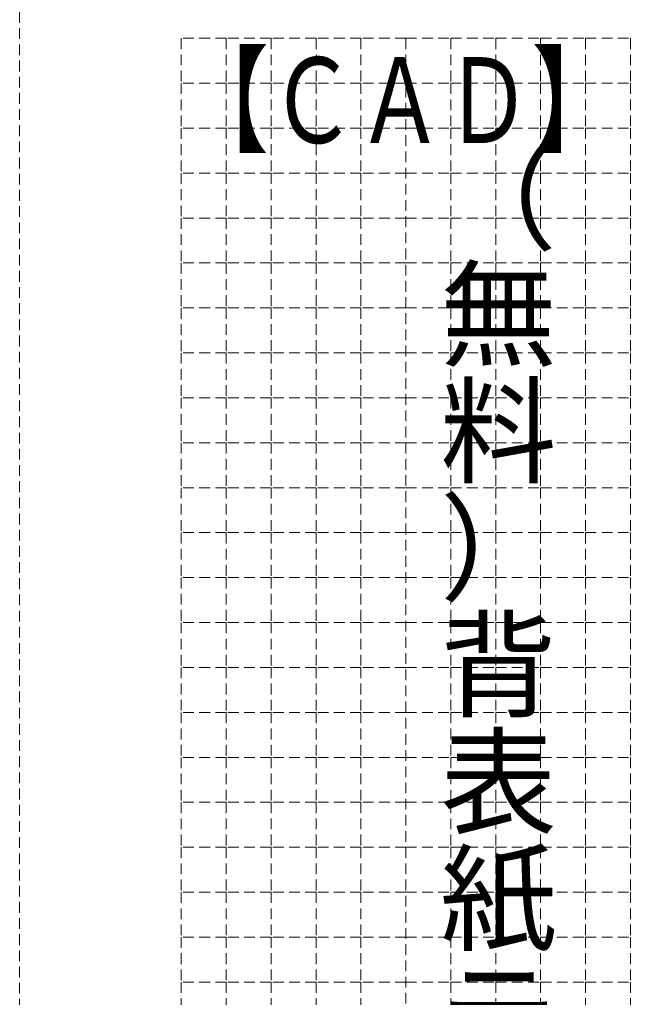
# Model space of a CAD drawing. Units: millimetres on the paper. Extents: x -148 to 223, y -210 to 210.
# Drawn here: x 50.6 to 118.6, y 2.2 to 111 of the extents above; entities that cross this region are included whole.
import ezdxf
from ezdxf.enums import TextEntityAlignment as Align

# ---------------------------------------------------------------- set-up
doc = ezdxf.new("R2010")
doc.units = ezdxf.units.MM
doc.linetypes.add('DASHED1', pattern=[1.8, 1.2, -0.6])
doc.layers.add('0-0', color=3, linetype='DASHED1', lineweight=9)
doc.styles.add('@ＭＳ ゴシック', font='')
doc.styles.add('ＭＳ ゴシック', font='')
doc.styles.get('@ＭＳ ゴシック').set_extended_font_data('@MS Gothic')
doc.styles.get('ＭＳ ゴシック').set_extended_font_data('MS Gothic')

msp = doc.modelspace()

# ---------------------------------------------------------------- linework, layer by layer
at = {"layer": '0-0'}
for p, q in [((50.58, -134.154), (50.58, 168.846)), ((83.58, 108.929), (83.58, 103.929)), ((88.58, 108.929), (88.58, 103.929)), ((93.58, 108.929), (93.58, -116.071)), ((98.58, 108.929), (98.58, 103.929)), ((103.58, 108.929), (103.58, 103.929)), ((73.58, 103.929), (68.58, 103.929)), ((68.58, 103.929), (68.58, 98.929)), ((78.58, 103.929), (73.58, 103.929)), ((73.58, 103.929), (73.58, 98.929)), ((83.58, 103.929), (78.58, 103.929)), ((78.58, 103.929), (78.58, 98.929)), ((83.58, 103.929), (83.58, 98.929)), ((88.58, 103.929), (88.58, 98.929)), ((98.58, 103.929), (98.58, 98.929)), ((103.58, 103.929), (108.58, 103.929)), ((103.58, 103.929), (103.58, 98.929)), ((108.58, 103.929), (113.58, 103.929)), ((108.58, 103.929), (108.58, 98.929)), ((113.58, 103.929), (118.58, 103.929)), ((113.58, 103.929), (113.58, 98.929)), ((118.58, 103.929), (118.58, 98.929)), ((83.58, 98.929), (83.58, 93.929)), ((88.58, 98.929), (88.58, 93.929)), ((98.58, 98.929), (98.58, 93.929)), ((103.58, 98.929), (103.58, 93.929)), ((83.58, 93.929), (83.58, 88.929)), ((88.58, 93.929), (88.58, 88.929)), ((98.58, 93.929), (98.58, 88.929)), ((103.58, 93.929), (103.58, 88.929)), ((83.58, 88.929), (83.58, 83.929)), ((88.58, 88.929), (88.58, 83.929)), ((98.58, 88.929), (98.58, 83.929)), ((103.58, 88.929), (103.58, 83.929)), ((83.58, 83.929), (83.58, 78.929)), ((88.58, 83.929), (88.58, 78.929)), ((98.58, 83.929), (98.58, 78.929)), ((103.58, 83.929), (103.58, 78.929)), ((83.58, 78.929), (83.58, 73.929)), ((88.58, 78.929), (88.58, 73.929)), ((98.58, 78.929), (98.58, 73.929)), ((103.58, 78.929), (103.58, 73.929)), ((83.58, 73.929), (83.58, 68.929)), ((88.58, 73.929), (88.58, 68.929)), ((98.58, 73.929), (98.58, 68.929)), ((103.58, 73.929), (103.58, 68.929)), ((83.58, 68.929), (83.58, 63.929)), ((88.58, 68.929), (88.58, 63.929)), ((98.58, 68.929), (98.58, 63.929)), ((103.58, 68.929), (103.58, 63.929)), ((83.58, 63.929), (83.58, 58.929)), ((88.58, 63.929), (88.58, 58.929)), ((98.58, 63.929), (98.58, 58.929)), ((103.58, 63.929), (103.58, 58.929)), ((83.58, 58.929), (83.58, 53.929)), ((88.58, 58.929), (88.58, 53.929)), ((98.58, 58.929), (98.58, 53.929)), ((103.58, 58.929), (103.58, 53.929)), ((83.58, 53.929), (83.58, 48.929)), ((88.58, 53.929), (88.58, 48.929)), ((98.58, 53.929), (98.58, 48.929)), ((103.58, 53.929), (103.58, 48.929)), ((83.58, 48.929), (83.58, 43.929)), ((88.58, 48.929), (88.58, 43.929)), ((98.58, 48.929), (98.58, 43.929)), ((103.58, 48.929), (103.58, 43.929)), ((83.58, 43.929), (83.58, 38.929)), ((88.58, 43.929), (88.58, 38.929)), ((98.58, 43.929), (98.58, 38.929)), ((103.58, 43.929), (103.58, 38.929)), ((83.58, 38.929), (83.58, 33.929)), ((88.58, 38.929), (88.58, 33.929)), ((98.58, 38.929), (98.58, 33.929)), ((103.58, 38.929), (103.58, 33.929)), ((83.58, 33.929), (83.58, 28.929)), ((88.58, 33.929), (88.58, 28.929)), ((98.58, 33.929), (98.58, 28.929)), ((103.58, 33.929), (103.58, 28.929)), ((83.58, 28.929), (83.58, 23.929)), ((88.58, 28.929), (88.58, 23.929)), ((98.58, 28.929), (98.58, 23.929)), ((103.58, 28.929), (103.58, 23.929)), ((83.58, 23.929), (83.58, 18.929)), ((88.58, 23.929), (88.58, 18.929)), ((98.58, 23.929), (98.58, 18.929)), ((103.58, 23.929), (103.58, 18.929)), ((83.58, 18.929), (83.58, 13.929)), ((88.58, 18.929), (88.58, 13.929)), ((98.58, 18.929), (98.58, 13.929)), ((103.58, 18.929), (103.58, 13.929)), ((83.58, 13.929), (83.58, 8.929)), ((88.58, 13.929), (88.58, 8.929)), ((98.58, 13.929), (98.58, 8.929)), ((103.58, 13.929), (103.58, 8.929)), ((83.58, 8.929), (83.58, 3.929)), ((88.58, 8.929), (88.58, 3.929)), ((98.58, 8.929), (98.58, 3.929)), ((103.58, 8.929), (103.58, 3.929)), ((83.58, 3.929), (83.58, -1.071)), ((88.58, 3.929), (88.58, -1.071)), ((98.58, 3.929), (98.58, -1.071)), ((103.58, 3.929), (103.58, -1.071))]:
    msp.add_line(p, q, dxfattribs=at)
for points in [[(73.58, 108.929), (68.58, 108.929), (68.58, 103.929)], [(78.58, 108.929), (73.58, 108.929), (73.58, 103.929)], [(83.58, 108.929), (78.58, 108.929), (78.58, 103.929)], [(93.58, 108.929), (88.58, 108.929), (83.58, 108.929)], [(93.58, 108.929), (98.58, 108.929), (103.58, 108.929)], [(103.58, 108.929), (108.58, 108.929), (108.58, 103.929)], [(108.58, 108.929), (113.58, 108.929), (113.58, 103.929)], [(113.58, 108.929), (118.58, 108.929), (118.58, 103.929)], [(93.58, 103.929), (88.58, 103.929), (83.58, 103.929)], [(93.58, 103.929), (98.58, 103.929), (103.58, 103.929)], [(73.58, 98.929), (68.58, 98.929), (68.58, 93.929)], [(78.58, 98.929), (73.58, 98.929), (73.58, 93.929)], [(83.58, 98.929), (78.58, 98.929), (78.58, 93.929)], [(93.58, 98.929), (88.58, 98.929), (83.58, 98.929)], [(93.58, 98.929), (98.58, 98.929), (103.58, 98.929)], [(103.58, 98.929), (108.58, 98.929), (108.58, 93.929)], [(108.58, 98.929), (113.58, 98.929), (113.58, 93.929)], [(113.58, 98.929), (118.58, 98.929), (118.58, 93.929)], [(73.58, 93.929), (68.58, 93.929), (68.58, 88.929)], [(78.58, 93.929), (73.58, 93.929), (73.58, 88.929)], [(83.58, 93.929), (78.58, 93.929), (78.58, 88.929)], [(93.58, 93.929), (88.58, 93.929), (83.58, 93.929)], [(93.58, 93.929), (98.58, 93.929), (103.58, 93.929)], [(103.58, 93.929), (108.58, 93.929), (108.58, 88.929)], [(108.58, 93.929), (113.58, 93.929), (113.58, 88.929)], [(113.58, 93.929), (118.58, 93.929), (118.58, 88.929)], [(73.58, 88.929), (68.58, 88.929), (68.58, 83.929)], [(78.58, 88.929), (73.58, 88.929), (73.58, 83.929)], [(83.58, 88.929), (78.58, 88.929), (78.58, 83.929)], [(93.58, 88.929), (88.58, 88.929), (83.58, 88.929)], [(93.58, 88.929), (98.58, 88.929), (103.58, 88.929)], [(103.58, 88.929), (108.58, 88.929), (108.58, 83.929)], [(108.58, 88.929), (113.58, 88.929), (113.58, 83.929)], [(113.58, 88.929), (118.58, 88.929), (118.58, 83.929)], [(73.58, 83.929), (68.58, 83.929), (68.58, 78.929)], [(78.58, 83.929), (73.58, 83.929), (73.58, 78.929)], [(83.58, 83.929), (78.58, 83.929), (78.58, 78.929)], [(93.58, 83.929), (88.58, 83.929), (83.58, 83.929)], [(93.58, 83.929), (98.58, 83.929), (103.58, 83.929)], [(103.58, 83.929), (108.58, 83.929), (108.58, 78.929)], [(108.58, 83.929), (113.58, 83.929), (113.58, 78.929)], [(113.58, 83.929), (118.58, 83.929), (118.58, 78.929)], [(73.58, 78.929), (68.58, 78.929), (68.58, 73.929)], [(78.58, 78.929), (73.58, 78.929), (73.58, 73.929)], [(83.58, 78.929), (78.58, 78.929), (78.58, 73.929)], [(93.58, 78.929), (88.58, 78.929), (83.58, 78.929)], [(93.58, 78.929), (98.58, 78.929), (103.58, 78.929)], [(103.58, 78.929), (108.58, 78.929), (108.58, 73.929)], [(108.58, 78.929), (113.58, 78.929), (113.58, 73.929)], [(113.58, 78.929), (118.58, 78.929), (118.58, 73.929)], [(73.58, 73.929), (68.58, 73.929), (68.58, 68.929)], [(78.58, 73.929), (73.58, 73.929), (73.58, 68.929)], [(83.58, 73.929), (78.58, 73.929), (78.58, 68.929)], [(93.58, 73.929), (88.58, 73.929), (83.58, 73.929)], [(93.58, 73.929), (98.58, 73.929), (103.58, 73.929)], [(103.58, 73.929), (108.58, 73.929), (108.58, 68.929)], [(108.58, 73.929), (113.58, 73.929), (113.58, 68.929)], [(113.58, 73.929), (118.58, 73.929), (118.58, 68.929)], [(73.58, 68.929), (68.58, 68.929), (68.58, 63.929)], [(78.58, 68.929), (73.58, 68.929), (73.58, 63.929)], [(83.58, 68.929), (78.58, 68.929), (78.58, 63.929)], [(93.58, 68.929), (88.58, 68.929), (83.58, 68.929)], [(93.58, 68.929), (98.58, 68.929), (103.58, 68.929)], [(103.58, 68.929), (108.58, 68.929), (108.58, 63.929)], [(108.58, 68.929), (113.58, 68.929), (113.58, 63.929)], [(113.58, 68.929), (118.58, 68.929), (118.58, 63.929)], [(73.58, 63.929), (68.58, 63.929), (68.58, 58.929)], [(78.58, 63.929), (73.58, 63.929), (73.58, 58.929)], [(83.58, 63.929), (78.58, 63.929), (78.58, 58.929)], [(93.58, 63.929), (88.58, 63.929), (83.58, 63.929)], [(93.58, 63.929), (98.58, 63.929), (103.58, 63.929)], [(103.58, 63.929), (108.58, 63.929), (108.58, 58.929)], [(108.58, 63.929), (113.58, 63.929), (113.58, 58.929)], [(113.58, 63.929), (118.58, 63.929), (118.58, 58.929)], [(73.58, 58.929), (68.58, 58.929), (68.58, 53.929)], [(78.58, 58.929), (73.58, 58.929), (73.58, 53.929)], [(83.58, 58.929), (78.58, 58.929), (78.58, 53.929)], [(93.58, 58.929), (88.58, 58.929), (83.58, 58.929)], [(93.58, 58.929), (98.58, 58.929), (103.58, 58.929)], [(103.58, 58.929), (108.58, 58.929), (108.58, 53.929)], [(108.58, 58.929), (113.58, 58.929), (113.58, 53.929)], [(113.58, 58.929), (118.58, 58.929), (118.58, 53.929)], [(73.58, 53.929), (68.58, 53.929), (68.58, 48.929)], [(78.58, 53.929), (73.58, 53.929), (73.58, 48.929)], [(83.58, 53.929), (78.58, 53.929), (78.58, 48.929)], [(93.58, 53.929), (88.58, 53.929), (83.58, 53.929)], [(93.58, 53.929), (98.58, 53.929), (103.58, 53.929)], [(103.58, 53.929), (108.58, 53.929), (108.58, 48.929)], [(108.58, 53.929), (113.58, 53.929), (113.58, 48.929)], [(113.58, 53.929), (118.58, 53.929), (118.58, 48.929)], [(73.58, 48.929), (68.58, 48.929), (68.58, 43.929)], [(78.58, 48.929), (73.58, 48.929), (73.58, 43.929)], [(83.58, 48.929), (78.58, 48.929), (78.58, 43.929)], [(93.58, 48.929), (88.58, 48.929), (83.58, 48.929)], [(93.58, 48.929), (98.58, 48.929), (103.58, 48.929)], [(103.58, 48.929), (108.58, 48.929), (108.58, 43.929)], [(108.58, 48.929), (113.58, 48.929), (113.58, 43.929)], [(113.58, 48.929), (118.58, 48.929), (118.58, 43.929)], [(73.58, 43.929), (68.58, 43.929), (68.58, 38.929)], [(78.58, 43.929), (73.58, 43.929), (73.58, 38.929)], [(83.58, 43.929), (78.58, 43.929), (78.58, 38.929)], [(93.58, 43.929), (88.58, 43.929), (83.58, 43.929)], [(93.58, 43.929), (98.58, 43.929), (103.58, 43.929)], [(103.58, 43.929), (108.58, 43.929), (108.58, 38.929)], [(108.58, 43.929), (113.58, 43.929), (113.58, 38.929)], [(113.58, 43.929), (118.58, 43.929), (118.58, 38.929)], [(73.58, 38.929), (68.58, 38.929), (68.58, 33.929)], [(78.58, 38.929), (73.58, 38.929), (73.58, 33.929)], [(83.58, 38.929), (78.58, 38.929), (78.58, 33.929)], [(93.58, 38.929), (88.58, 38.929), (83.58, 38.929)], [(93.58, 38.929), (98.58, 38.929), (103.58, 38.929)], [(103.58, 38.929), (108.58, 38.929), (108.58, 33.929)], [(108.58, 38.929), (113.58, 38.929), (113.58, 33.929)], [(113.58, 38.929), (118.58, 38.929), (118.58, 33.929)], [(73.58, 33.929), (68.58, 33.929), (68.58, 28.929)], [(78.58, 33.929), (73.58, 33.929), (73.58, 28.929)], [(83.58, 33.929), (78.58, 33.929), (78.58, 28.929)], [(93.58, 33.929), (88.58, 33.929), (83.58, 33.929)], [(93.58, 33.929), (98.58, 33.929), (103.58, 33.929)], [(103.58, 33.929), (108.58, 33.929), (108.58, 28.929)], [(108.58, 33.929), (113.58, 33.929), (113.58, 28.929)], [(113.58, 33.929), (118.58, 33.929), (118.58, 28.929)], [(73.58, 28.929), (68.58, 28.929), (68.58, 23.929)], [(78.58, 28.929), (73.58, 28.929), (73.58, 23.929)], [(83.58, 28.929), (78.58, 28.929), (78.58, 23.929)], [(93.58, 28.929), (88.58, 28.929), (83.58, 28.929)], [(93.58, 28.929), (98.58, 28.929), (103.58, 28.929)], [(103.58, 28.929), (108.58, 28.929), (108.58, 23.929)], [(108.58, 28.929), (113.58, 28.929), (113.58, 23.929)], [(113.58, 28.929), (118.58, 28.929), (118.58, 23.929)], [(73.58, 23.929), (68.58, 23.929), (68.58, 18.929)], [(78.58, 23.929), (73.58, 23.929), (73.58, 18.929)], [(83.58, 23.929), (78.58, 23.929), (78.58, 18.929)], [(93.58, 23.929), (88.58, 23.929), (83.58, 23.929)], [(93.58, 23.929), (98.58, 23.929), (103.58, 23.929)], [(103.58, 23.929), (108.58, 23.929), (108.58, 18.929)], [(108.58, 23.929), (113.58, 23.929), (113.58, 18.929)], [(113.58, 23.929), (118.58, 23.929), (118.58, 18.929)], [(73.58, 18.929), (68.58, 18.929), (68.58, 13.929)], [(78.58, 18.929), (73.58, 18.929), (73.58, 13.929)], [(83.58, 18.929), (78.58, 18.929), (78.58, 13.929)], [(93.58, 18.929), (88.58, 18.929), (83.58, 18.929)], [(93.58, 18.929), (98.58, 18.929), (103.58, 18.929)], [(103.58, 18.929), (108.58, 18.929), (108.58, 13.929)], [(108.58, 18.929), (113.58, 18.929), (113.58, 13.929)], [(113.58, 18.929), (118.58, 18.929), (118.58, 13.929)], [(73.58, 13.929), (68.58, 13.929), (68.58, 8.929)], [(78.58, 13.929), (73.58, 13.929), (73.58, 8.929)], [(83.58, 13.929), (78.58, 13.929), (78.58, 8.929)], [(93.58, 13.929), (88.58, 13.929), (83.58, 13.929)], [(93.58, 13.929), (98.58, 13.929), (103.58, 13.929)], [(103.58, 13.929), (108.58, 13.929), (108.58, 8.929)], [(108.58, 13.929), (113.58, 13.929), (113.58, 8.929)], [(113.58, 13.929), (118.58, 13.929), (118.58, 8.929)], [(73.58, 8.929), (68.58, 8.929), (68.58, 3.929)], [(78.58, 8.929), (73.58, 8.929), (73.58, 3.929)], [(83.58, 8.929), (78.58, 8.929), (78.58, 3.929)], [(93.58, 8.929), (88.58, 8.929), (83.58, 8.929)], [(93.58, 8.929), (98.58, 8.929), (103.58, 8.929)], [(103.58, 8.929), (108.58, 8.929), (108.58, 3.929)], [(108.58, 8.929), (113.58, 8.929), (113.58, 3.929)], [(113.58, 8.929), (118.58, 8.929), (118.58, 3.929)], [(73.58, 3.929), (68.58, 3.929), (68.58, -1.071)], [(78.58, 3.929), (73.58, 3.929), (73.58, -1.071)], [(83.58, 3.929), (78.58, 3.929), (78.58, -1.071)], [(93.58, 3.929), (88.58, 3.929), (83.58, 3.929)], [(93.58, 3.929), (98.58, 3.929), (103.58, 3.929)], [(103.58, 3.929), (108.58, 3.929), (108.58, -1.071)], [(108.58, 3.929), (113.58, 3.929), (113.58, -1.071)], [(113.58, 3.929), (118.58, 3.929), (118.58, -1.071)]]:
    msp.add_lwpolyline(points, dxfattribs=at)

# ---------------------------------------------------------------- texts
at = {"layer": '0-0', "color": 7, "style": 'ＭＳ ゴシック', "width": 0.75}
msp.add_text('【ＣＡＤ】', height=9.531, dxfattribs=at).set_placement((68.58, 94.414), align=Align.BOTTOM_LEFT)
at = {"layer": '0-0', "color": 7, "style": '@ＭＳ ゴシック'}
msp.add_text('（無料）背表紙テンプレート', height=9.531, rotation=270, dxfattribs=at).set_placement((96.08, 97.868), align=Align.BOTTOM_LEFT)

doc.saveas('drawing.dxf')
